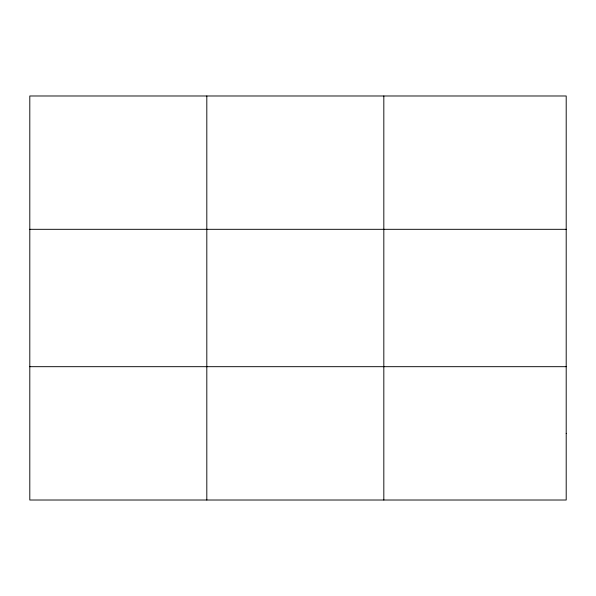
<?xml version="1.0" encoding="UTF-8"?>
<svg xmlns="http://www.w3.org/2000/svg" width="596" height="596" viewBox="0 0 596 596"><rect width="100%" height="100%" fill="white"/><g stroke="black" fill="none" stroke-linecap="round" stroke-linejoin="round"><path stroke-width="0.89" d="M206.812 95.986L206.812 500.014M383.824 95.986L383.824 500.014M29.8 229.318L566.2 229.318M29.8 366.682L566.2 366.682M566.2 433.352L566.2 500.014L29.8 500.014L29.8 95.986L566.2 95.986L566.2 433.352"/></g></svg>
